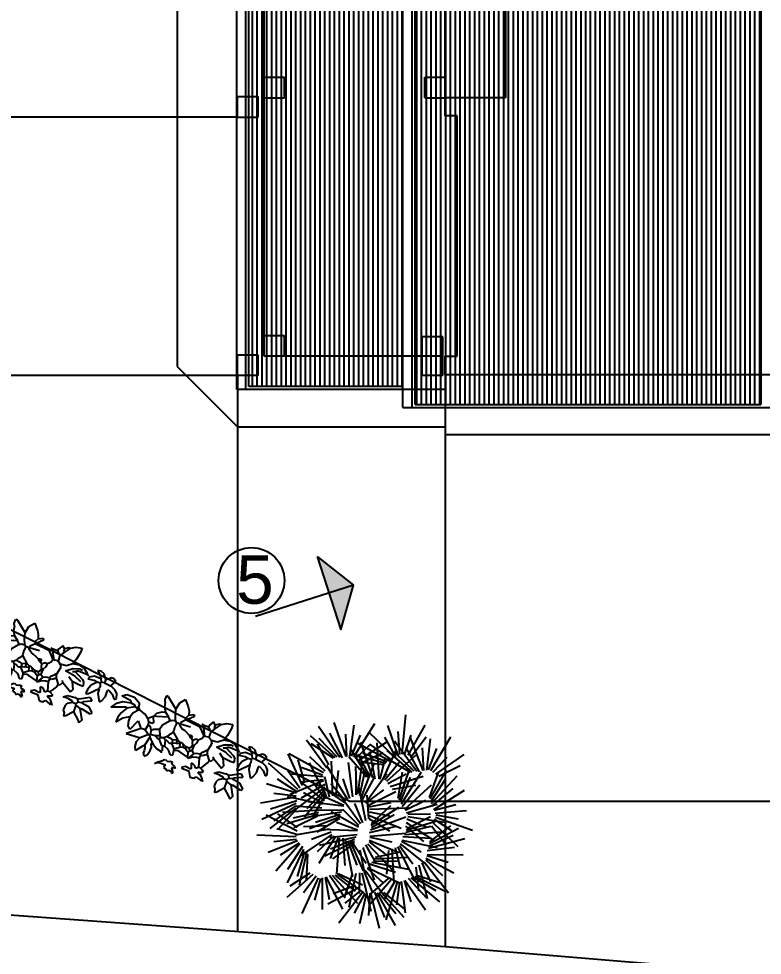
# Model space of a CAD drawing. Extents: x 4528.4 to 4562.1, y -3722.5 to -3696.6.
# Drawn here: x 4539.82 to 4545.98, y -3717.62 to -3709.87 of the extents above; entities that cross this region are included whole.
import ezdxf

# ---------------------------------------------------------------- set-up
doc = ezdxf.new("R2010")
doc.units = 0
doc.layers.get('0').update_dxf_attribs({"true_color": 0xffffff})
for name, color, linetype, true_color in [('alberi', 74, 'Continuous', 0x4c9900), ('copertura', 8, 'Continuous', 0x808080), ('copertura_pianta', 1, 'Continuous', 0xff0000), ('coppi', 191, 'Continuous', 0xbf7fff), ('costruz', 205, 'Continuous', 0x854c99), ('costruz_aree', 40, 'Continuous', 0xffbf00), ('costruz_piante', 4, 'Continuous', 0x00ffff), ('infissi', 83, 'Continuous', 0x7fcc66), ('intestaz', 7, 'Continuous', 0xffffff), ('muro_trat', 30, 'Continuous', 0xff7f00), ('planim', 1, 'Continuous', 0xff0000), ('retini', 9, 'Continuous', 0xc0c0c0), ('retino', 4, 'Continuous', 0x00ffff), ('verde', 82, 'Continuous', 0x33cc00)]:
    doc.layers.add(name, color=color, linetype=linetype, true_color=true_color)
doc.styles.add('textstyle15', font='')
doc.styles.get('textstyle15').set_extended_font_data('Arial')
pattern_1 = [(270, (0, 0), (0.08, 0), [])]

# ---------------------------------------------------------------- blocks, each defined once
blk = doc.blocks.new('siepe')
at = {"layer": 'alberi'}
for p, q in [((-0.397, 0.423), (-0.337, 0.516)), ((-0.337, 0.516), (-0.241, 0.427)), ((0.383, 0.416), (0.45, 0.468)), ((0.45, 0.468), (0.549, 0.501)), ((0.549, 0.501), (0.56, 0.427)), ((-0.646, 0.431), (-0.615, 0.431)), ((-0.644, 0.405), (-0.646, 0.431)), ((-0.637, 0.36), (-0.644, 0.405)), ((-0.615, 0.323), (-0.637, 0.36)), ((-0.615, 0.431), (-0.423, 0.308)), ((-0.615, 0.323), (-0.592, 0.246)), ((-0.407, 0.3), (-0.397, 0.423)), ((-0.241, 0.427), (-0.199, 0.372)), ((-0.199, 0.372), (-0.169, 0.308)), ((-0.169, 0.308), (-0.1, 0.354)), ((-0.077, 0.331), (-0.169, 0.215)), ((-0.1, 0.354), (-0.077, 0.331)), ((0.246, 0.392), (0.208, 0.308)), ((0.292, 0.361), (0.246, 0.392)), ((0.292, 0.361), (0.354, 0.415)), ((0.292, 0.361), (0.3, 0.308)), ((0.315, 0.292), (0.383, 0.416)), ((0.354, 0.415), (0.384, 0.415)), ((0.56, 0.427), (0.553, 0.294)), ((-1.106, 0.161), (-1.241, 0.143)), ((-0.989, 0.112), (-1.106, 0.161)), ((-0.658, 0.098), (-0.591, 0.157)), ((-0.592, 0.246), (-0.538, 0.177)), ((-0.591, 0.157), (-0.538, 0.177)), ((-0.538, 0.177), (-0.461, 0.131)), ((-0.423, 0.308), (-0.407, 0.3)), ((-0.369, 0.209), (-0.407, 0.3)), ((-0.323, 0.123), (-0.369, 0.209)), ((-0.177, 0.215), (-0.238, 0.131)), ((-0.169, 0.308), (-0.192, 0.246)), ((-0.192, 0.246), (-0.177, 0.215)), ((-0.177, 0.215), (-0.169, 0.215)), ((-0.169, 0.215), (-0.161, 0.215)), ((0.088, 0.215), (-0.161, 0.215)), ((0.208, 0.115), (0.088, 0.215)), ((0.115, 0.269), (0.092, 0.277)), ((0.208, 0.277), (0.115, 0.269)), ((0.115, 0.269), (0.221, 0.111)), ((0.208, 0.308), (0.208, 0.277)), ((0.208, 0.277), (0.277, 0.223)), ((0.315, 0.292), (0.277, 0.223)), ((0.277, 0.223), (0.292, 0.131)), ((0.3, 0.308), (0.315, 0.292)), ((0.53, 0.2), (0.454, 0.123)), ((0.553, 0.294), (0.53, 0.2)), ((0.638, 0.231), (0.53, 0.2)), ((0.53, 0.2), (0.53, 0.208)), ((0.568, 0.132), (0.671, 0.18)), ((0.638, 0.231), (0.733, 0.216)), ((0.671, 0.18), (0.72, 0.175)), ((0.733, 0.216), (0.807, 0.172)), ((0.807, 0.172), (0.83, 0.146)), ((0.942, 0.18), (0.873, 0.126)), ((1.058, 0.188), (0.942, 0.18)), ((1.005, 0.302), (0.95, 0.288)), ((0.95, 0.288), (1.058, 0.203)), ((1.068, 0.287), (1.005, 0.302)), ((1.058, 0.203), (1.058, 0.188)), ((1.058, 0.188), (1.088, 0.142)), ((1.111, 0.242), (1.068, 0.287)), ((1.142, 0.157), (1.088, 0.142)), ((1.135, 0.211), (1.111, 0.242)), ((1.173, 0.242), (1.135, 0.211)), ((1.135, 0.211), (1.142, 0.157)), ((1.142, 0.157), (1.265, 0.157)), ((1.21, 0.28), (1.173, 0.242)), ((1.252, 0.283), (1.21, 0.28)), ((1.296, 0.265), (1.252, 0.283)), ((1.296, 0.265), (1.257, 0.173)), ((1.257, 0.173), (1.265, 0.157)), ((1.354, 0.124), (1.265, 0.157)), ((-1.331, -0.058), (-1.247, 0.019)), ((-1.241, 0.143), (-1.303, 0.09)), ((-1.301, 0.092), (-1.145, 0.092)), ((-1.247, 0.019), (-1.115, 0.061)), ((-1.145, 0.092), (-1.115, 0.061)), ((-1.03, 0.031), (-1.138, -0.054)), ((-1.115, 0.061), (-1.053, 0.054)), ((-1.053, 0.054), (-1.03, 0.031)), ((-1.03, 0.031), (-0.992, 0.031)), ((-1.015, -0.075), (-0.962, 0.002)), ((-0.976, 0.054), (-0.992, 0.031)), ((-0.961, 0), (-0.992, 0.031)), ((-0.989, 0.112), (-0.976, 0.054)), ((-0.927, 0.021), (-0.978, 0.056)), ((-0.922, 0.02), (-0.961, 0)), ((-0.834, -0.004), (-0.927, 0.021)), ((-0.684, 0.023), (-0.753, -0.046)), ((-0.684, 0.015), (-0.658, 0.098)), ((-0.684, 0.023), (-0.684, 0.015)), ((-0.684, 0.015), (-0.638, -0.069)), ((-0.638, 0.046), (-0.677, 0.031)), ((-0.461, 0.123), (-0.638, 0.046)), ((-0.407, 0.085), (-0.484, -0.038)), ((-0.461, 0.131), (-0.461, 0.123)), ((-0.461, 0.123), (-0.407, 0.085)), ((-0.407, 0.085), (-0.376, 0.113)), ((-0.376, 0.113), (-0.323, 0.123)), ((-0.323, 0.123), (-0.292, 0.092)), ((-0.277, 0.108), (-0.292, 0.092)), ((-0.292, 0.092), (-0.292, 0.015)), ((-0.292, 0.015), (-0.277, -0.038)), ((-0.238, 0.108), (-0.277, 0.108)), ((-0.238, 0.131), (-0.231, 0.115)), ((-0.231, 0.115), (-0.238, 0.108)), ((-0.217, 0.083), (-0.238, 0.108)), ((-0.231, 0.115), (-0.061, 0.146)), ((-0.164, 0.053), (-0.217, 0.083)), ((-0.108, 0.046), (-0.164, 0.053)), ((-0.108, 0.046), (-0.023, 0.015)), ((-0.023, 0.015), (0.015, 0.031)), ((-0.023, 0.015), (0.023, -0.015)), ((0.015, 0.031), (0.046, 0.015)), ((0.046, 0.015), (0.038, -0.015)), ((0.115, 0.008), (0.069, -0.038)), ((0.154, 0.008), (0.115, 0.008)), ((0.192, 0.054), (0.154, 0.008)), ((0.154, 0.008), (0.154, -0.05)), ((0.2, 0.061), (0.192, 0.054)), ((0.208, 0.108), (0.2, 0.061)), ((0.208, 0.108), (0.208, 0.115)), ((0.292, 0.131), (0.221, 0.111)), ((0.346, 0.1), (0.292, 0.131)), ((0.454, 0.123), (0.346, 0.1)), ((0.346, 0.1), (0.384, 0.054)), ((0.369, -0.069), (0.384, 0.054)), ((0.476, 0.04), (0.568, 0.132)), ((0.654, 0.031), (0.476, 0.04)), ((0.63, 0.1), (0.584, 0.077)), ((0.646, 0.123), (0.63, 0.1)), ((0.63, 0.1), (0.692, 0.077)), ((0.669, 0.131), (0.646, 0.123)), ((0.785, -0.009), (0.654, 0.031)), ((0.83, 0.146), (0.669, 0.131)), ((0.692, 0.077), (0.792, 0.038)), ((0.792, 0.038), (0.838, 0)), ((0.83, 0.146), (0.853, 0.138)), ((0.853, -0.054), (0.838, 0)), ((0.873, 0.126), (0.873, 0.088)), ((0.97, 0.113), (0.873, 0.088)), ((0.963, 0.021), (0.941, -0.068)), ((1.027, 0.111), (0.963, 0.021)), ((1.027, 0.111), (0.97, 0.113)), ((1.104, 0.027), (0.988, -0.127)), ((1.081, 0.119), (1.027, 0.111)), ((1.088, 0.142), (1.081, 0.119)), ((1.081, 0.119), (1.104, 0.065)), ((1.104, 0.065), (1.096, 0.042)), ((1.096, 0.042), (1.104, 0.027)), ((1.104, 0.027), (1.118, -0.046)), ((1.257, 0.08), (1.242, 0.065)), ((1.259, -0.038), (1.242, 0.065)), ((1.257, 0.08), (1.34, 0.047)), ((1.34, 0.047), (1.411, -0.02)), ((1.404, 0.084), (1.354, 0.124)), ((1.434, 0.011), (1.404, 0.084)), ((1.411, -0.02), (1.434, 0.011)), ((-1.153, -0.038), (-1.382, -0.157)), ((-1.33, -0.054), (-1.382, -0.157)), ((-1.138, -0.054), (-1.19, -0.164)), ((-1.138, -0.054), (-1.153, -0.038)), ((-1.129, -0.223), (-1.027, -0.152)), ((-1.027, -0.152), (-1.015, -0.075)), ((-1.027, -0.152), (-1.021, -0.229)), ((-0.935, -0.339), (-0.876, -0.154)), ((-0.876, -0.154), (-0.792, -0.238)), ((-0.792, -0.023), (-0.834, -0.004)), ((-0.753, -0.046), (-0.792, -0.023)), ((-0.753, -0.046), (-0.715, -0.092)), ((-0.653, -0.092), (-0.715, -0.092)), ((-0.715, -0.092), (-0.7, -0.138)), ((-0.7, -0.138), (-0.707, -0.238)), ((-0.672, -0.143), (-0.7, -0.138)), ((-0.64, -0.165), (-0.672, -0.143)), ((-0.638, -0.069), (-0.653, -0.092)), ((-0.5, -0.123), (-0.584, -0.169)), ((-0.484, -0.038), (-0.5, -0.123)), ((-0.5, -0.123), (-0.446, -0.215)), ((-0.315, -0.131), (-0.331, -0.169)), ((-0.3, -0.108), (-0.315, -0.131)), ((-0.277, -0.054), (-0.3, -0.108)), ((-0.277, -0.038), (-0.277, -0.054)), ((-0.277, -0.054), (-0.154, -0.138)), ((-0.161, -0.146), (-0.223, -0.184)), ((-0.154, -0.138), (-0.161, -0.146)), ((-0.161, -0.146), (-0.154, -0.184)), ((-0.154, -0.138), (-0.108, -0.154)), ((-0.108, -0.154), (-0.092, -0.177)), ((-0.108, -0.154), (-0.077, -0.154)), ((-0.077, -0.154), (-0.092, -0.177)), ((-0.077, -0.154), (-0.046, -0.161)), ((0.023, -0.015), (0.038, -0.015)), ((0.038, -0.015), (0.069, -0.038)), ((0.069, -0.038), (0.085, -0.077)), ((0.1, -0.154), (0.077, -0.177)), ((0.085, -0.077), (0.108, -0.108)), ((0.108, -0.108), (0.1, -0.154)), ((0.108, -0.108), (0.131, -0.108)), ((0.154, -0.05), (0.131, -0.108)), ((0.131, -0.108), (0.138, -0.192)), ((0.3, -0.146), (0.284, -0.184)), ((0.3, -0.138), (0.3, -0.146)), ((0.315, -0.138), (0.3, -0.146)), ((0.346, -0.1), (0.315, -0.138)), ((0.369, -0.069), (0.346, -0.092)), ((0.346, -0.092), (0.346, -0.1)), ((0.392, -0.138), (0.354, -0.177)), ((0.369, -0.069), (0.369, -0.092)), ((0.369, -0.092), (0.392, -0.138)), ((0.392, -0.138), (0.469, -0.215)), ((0.523, -0.154), (0.5, -0.123)), ((0.523, -0.154), (0.5, -0.215)), ((0.523, -0.154), (0.707, -0.231)), ((0.653, -0.069), (0.569, -0.023)), ((0.653, -0.069), (0.661, -0.061)), ((0.653, -0.069), (0.723, -0.184)), ((0.661, -0.061), (0.784, -0.061)), ((0.784, -0.061), (0.853, -0.054)), ((0.941, -0.068), (0.942, -0.135)), ((0.942, -0.135), (0.958, -0.15)), ((0.958, -0.15), (0.95, -0.158)), ((0.988, -0.127), (0.958, -0.15)), ((1.118, -0.046), (1.204, -0.166)), ((1.204, -0.166), (1.234, -0.127)), ((1.234, -0.127), (1.259, -0.038)), ((-1.19, -0.164), (-1.207, -0.252)), ((-1.207, -0.252), (-1.202, -0.335)), ((-1.202, -0.335), (-1.129, -0.223)), ((-1.021, -0.229), (-0.993, -0.305)), ((-0.993, -0.305), (-0.943, -0.341)), ((-0.776, -0.246), (-0.962, -0.432)), ((-0.792, -0.238), (-0.776, -0.246)), ((-0.707, -0.238), (-0.776, -0.246)), ((-0.623, -0.277), (-0.73, -0.4)), ((-0.707, -0.238), (-0.623, -0.277)), ((-0.615, -0.2), (-0.64, -0.165)), ((-0.623, -0.277), (-0.607, -0.277)), ((-0.584, -0.169), (-0.615, -0.2)), ((-0.615, -0.2), (-0.6, -0.269)), ((-0.6, -0.269), (-0.607, -0.277)), ((-0.607, -0.277), (-0.584, -0.308)), ((-0.507, -0.246), (-0.6, -0.269)), ((-0.584, -0.308), (-0.6, -0.461)), ((-0.584, -0.308), (-0.507, -0.369)), ((-0.446, -0.215), (-0.507, -0.246)), ((-0.507, -0.246), (-0.454, -0.269)), ((-0.454, -0.269), (-0.438, -0.269)), ((-0.446, -0.215), (-0.423, -0.238)), ((-0.423, -0.238), (-0.438, -0.269)), ((-0.438, -0.269), (-0.346, -0.346)), ((-0.369, -0.215), (-0.423, -0.238)), ((-0.331, -0.169), (-0.369, -0.215)), ((-0.369, -0.215), (-0.331, -0.246)), ((-0.331, -0.169), (-0.261, -0.169)), ((-0.308, -0.231), (-0.331, -0.246)), ((-0.331, -0.246), (-0.3, -0.331)), ((-0.246, -0.254), (-0.308, -0.231)), ((-0.261, -0.169), (-0.223, -0.184)), ((-0.208, -0.238), (-0.246, -0.254)), ((-0.223, -0.184), (-0.215, -0.223)), ((-0.215, -0.223), (-0.208, -0.238)), ((-0.146, -0.2), (-0.208, -0.238)), ((-0.208, -0.238), (-0.208, -0.246)), ((-0.208, -0.246), (-0.138, -0.308)), ((-0.154, -0.184), (-0.146, -0.2)), ((-0.138, -0.208), (-0.146, -0.2)), ((-0.092, -0.177), (-0.138, -0.208)), ((-0.069, -0.238), (-0.138, -0.308)), ((-0.138, -0.308), (-0.131, -0.331)), ((-0.066, -0.303), (-0.131, -0.329)), ((-0.092, -0.177), (-0.092, -0.184)), ((-0.092, -0.184), (-0.069, -0.238)), ((-0.015, -0.208), (-0.069, -0.238)), ((-0.031, -0.3), (-0.066, -0.303)), ((-0.046, -0.161), (0.031, -0.184)), ((-0.046, -0.161), (-0.015, -0.208)), ((0.123, -0.323), (-0.031, -0.3)), ((-0.015, -0.208), (0.023, -0.208)), ((0.031, -0.184), (0.023, -0.208)), ((0.023, -0.208), (0.069, -0.238)), ((0.077, -0.177), (0.031, -0.184)), ((0.069, -0.238), (0.092, -0.246)), ((0.077, -0.177), (0.108, -0.223)), ((0.108, -0.223), (0.092, -0.246)), ((0.092, -0.246), (0.123, -0.323)), ((0.138, -0.192), (0.108, -0.223)), ((0.138, -0.192), (0.185, -0.223)), ((0.185, -0.231), (0.138, -0.331)), ((0.138, -0.331), (0.2, -0.279)), ((0.231, -0.2), (0.185, -0.231)), ((0.185, -0.223), (0.185, -0.231)), ((0.2, -0.279), (0.257, -0.253)), ((0.284, -0.184), (0.231, -0.2)), ((0.257, -0.253), (0.3, -0.246)), ((0.284, -0.184), (0.3, -0.192)), ((0.331, -0.192), (0.3, -0.192)), ((0.3, -0.192), (0.3, -0.246)), ((0.3, -0.246), (0.361, -0.392)), ((0.354, -0.177), (0.331, -0.192)), ((0.429, -0.336), (0.463, -0.259)), ((0.463, -0.259), (0.469, -0.215)), ((0.5, -0.215), (0.469, -0.215)), ((0.638, -0.361), (0.694, -0.305)), ((0.694, -0.305), (0.815, -0.284)), ((0.707, -0.231), (0.723, -0.184)), ((0.869, -0.284), (0.815, -0.284)), ((0.869, -0.277), (0.876, -0.277)), ((0.869, -0.277), (0.869, -0.284)), ((0.876, -0.277), (0.869, -0.284)), ((0.869, -0.284), (0.869, -0.292)), ((0.869, -0.292), (0.892, -0.331)), ((0.876, -0.277), (0.884, -0.277)), ((1.038, -0.169), (0.884, -0.277)), ((0.953, -0.308), (0.892, -0.331)), ((0.969, -0.284), (0.953, -0.308)), ((0.953, -0.308), (1.084, -0.315)), ((1.092, -0.208), (0.969, -0.284)), ((1.038, -0.169), (1.092, -0.208)), ((-0.962, -0.432), (-0.738, -0.392)), ((-0.747, -0.473), (-0.73, -0.4)), ((-0.738, -0.392), (-0.73, -0.4)), ((-0.6, -0.461), (-0.607, -0.477)), ((-0.6, -0.461), (-0.576, -0.502)), ((-0.507, -0.369), (-0.507, -0.377)), ((-0.507, -0.369), (-0.471, -0.395)), ((-0.507, -0.407), (-0.507, -0.377)), ((-0.487, -0.444), (-0.507, -0.407)), ((-0.478, -0.505), (-0.487, -0.444)), ((-0.471, -0.395), (-0.391, -0.427)), ((-0.391, -0.427), (-0.308, -0.438)), ((-0.346, -0.346), (-0.331, -0.346)), ((-0.3, -0.331), (-0.331, -0.346)), ((-0.331, -0.346), (-0.315, -0.384)), ((-0.315, -0.384), (-0.3, -0.415)), ((-0.315, -0.438), (-0.308, -0.438)), ((-0.3, -0.415), (-0.308, -0.438)), ((-0.308, -0.438), (-0.3, -0.454)), ((-0.222, -0.354), (-0.3, -0.331)), ((-0.19, -0.374), (-0.222, -0.354)), ((-0.154, -0.415), (-0.19, -0.374)), ((-0.131, -0.423), (-0.154, -0.415)), ((-0.131, -0.331), (-0.115, -0.407)), ((-0.115, -0.407), (-0.131, -0.423)), ((0.123, -0.323), (0.138, -0.331)), ((0.26, -0.381), (0.223, -0.384)), ((0.223, -0.384), (0.261, -0.461)), ((0.261, -0.461), (0.254, -0.477)), ((0.295, -0.395), (0.26, -0.381)), ((0.323, -0.431), (0.295, -0.395)), ((0.361, -0.392), (0.323, -0.431)), ((0.4, -0.384), (0.361, -0.392)), ((0.392, -0.461), (0.428, -0.447)), ((0.423, -0.484), (0.392, -0.461)), ((0.4, -0.384), (0.429, -0.336)), ((0.4, -0.384), (0.469, -0.415)), ((0.428, -0.447), (0.455, -0.432)), ((0.455, -0.432), (0.469, -0.415)), ((0.723, -0.346), (0.638, -0.361)), ((0.723, -0.346), (0.8, -0.354)), ((0.746, -0.431), (0.729, -0.483)), ((0.815, -0.377), (0.746, -0.431)), ((0.8, -0.354), (0.815, -0.377)), ((0.869, -0.369), (0.815, -0.377)), ((0.892, -0.331), (0.869, -0.369)), ((0.869, -0.369), (0.884, -0.392)), ((0.884, -0.392), (0.969, -0.407)), ((0.884, -0.392), (0.899, -0.507)), ((1.007, -0.4), (0.969, -0.407)), ((0.969, -0.407), (1.084, -0.569)), ((1.161, -0.415), (1.007, -0.4)), ((1.084, -0.315), (1.176, -0.384)), ((1.176, -0.384), (1.161, -0.415)), ((-0.731, -0.559), (-0.747, -0.473)), ((-0.695, -0.612), (-0.731, -0.559)), ((-0.607, -0.477), (-0.695, -0.612)), ((-0.576, -0.502), (-0.563, -0.552)), ((-0.563, -0.552), (-0.561, -0.584)), ((-0.523, -0.63), (-0.561, -0.584)), ((-0.523, -0.63), (-0.491, -0.582)), ((-0.491, -0.582), (-0.478, -0.505)), ((-0.231, -0.577), (-0.284, -0.623)), ((-0.284, -0.63), (-0.239, -0.612)), ((-0.239, -0.612), (-0.182, -0.604)), ((-0.208, -0.554), (-0.231, -0.577)), ((-0.2, -0.538), (-0.208, -0.546)), ((-0.208, -0.546), (-0.208, -0.554)), ((-0.2, -0.538), (-0.185, -0.523)), ((-0.185, -0.523), (-0.147, -0.533)), ((-0.182, -0.604), (-0.146, -0.6)), ((-0.146, -0.6), (-0.154, -0.646)), ((-0.147, -0.533), (-0.117, -0.523)), ((-0.117, -0.523), (-0.1, -0.507)), ((-0.1, -0.507), (-0.061, -0.507)), ((-0.061, -0.507), (-0.061, -0.546)), ((-0.061, -0.546), (0, -0.554)), ((0.015, -0.577), (-0.031, -0.6)), ((-0.031, -0.6), (0.023, -0.661)), ((0, -0.554), (0.015, -0.577)), ((0.031, -0.584), (0.015, -0.577)), ((0.161, -0.477), (0.115, -0.515)), ((0.115, -0.515), (0.123, -0.53)), ((0.254, -0.523), (0.123, -0.53)), ((0.254, -0.477), (0.161, -0.477)), ((0.315, -0.6), (0.254, -0.523)), ((0.377, -0.592), (0.315, -0.6)), ((0.377, -0.569), (0.4, -0.546)), ((0.377, -0.592), (0.377, -0.569)), ((0.4, -0.546), (0.442, -0.56)), ((0.438, -0.487), (0.423, -0.484)), ((0.469, -0.503), (0.438, -0.487)), ((0.442, -0.56), (0.487, -0.564)), ((0.504, -0.535), (0.469, -0.503)), ((0.487, -0.564), (0.523, -0.561)), ((0.523, -0.561), (0.504, -0.535)), ((0.523, -0.561), (0.53, -0.569)), ((0.729, -0.483), (0.733, -0.549)), ((0.733, -0.549), (0.769, -0.592)), ((0.769, -0.592), (0.784, -0.638)), ((0.899, -0.507), (0.807, -0.63)), ((0.899, -0.507), (1.022, -0.592)), ((1.022, -0.592), (1.061, -0.63)), ((1.084, -0.569), (1.061, -0.63)), ((-0.284, -0.63), (-0.315, -0.669)), ((-0.284, -0.623), (-0.284, -0.63)), ((-0.154, -0.646), (-0.154, -0.653)), ((-0.154, -0.653), (-0.1, -0.661)), ((-0.1, -0.661), (-0.085, -0.684)), ((-0.085, -0.684), (-0.07, -0.662)), ((-0.07, -0.662), (-0.043, -0.654)), ((-0.043, -0.654), (-0.012, -0.659)), ((-0.012, -0.659), (0.008, -0.684)), ((0.023, -0.661), (0.008, -0.684)), ((0.807, -0.63), (0.784, -0.638))]:
    blk.add_line(p, q, dxfattribs=at)
for centre, start, end in [((0.088, 0.215), 49.844, 89.647), ((-0.989, 0.112), 12.8043, 67.5333)]:
    blk.add_arc(centre, 0.000000961, start, end, dxfattribs=at)
blk = doc.blocks.new('SAGOMA ESIST')
at = {"layer": 'coppi'}
h = blk.add_hatch(dxfattribs=at)
h.set_pattern_fill('001', color=256, scale=0.08, angle=270, style=0, pattern_type=0)
h.set_pattern_definition(pattern_1)
h.paths.add_polyline_path([(-16.965, 11), (-22.69, 11), (-22.69, 10.325), (-22.4, 10.325), (-22.4, 9.14), (-22.69, 9.14), (-22.69, -0.45), (-16.965, -0.45)], flags=0)
h.paths.add_polyline_path([(-22.4, 10.295), (-22.69, 10.295), (-22.69, 9.17), (-22.4, 9.17)], flags=0)
h.paths.add_polyline_path([(-22.4, 10.325), (-22.69, 10.325), (-22.69, 10.295), (-22.4, 10.295)], flags=0)
h.paths.add_polyline_path([(-22.4, 9.17), (-22.69, 9.17), (-22.69, 9.14), (-22.4, 9.14)], flags=0)
h = blk.add_hatch(dxfattribs=at)
h.set_pattern_fill('001', color=256, scale=0.08, angle=270, style=0, pattern_type=0)
h.set_pattern_definition(pattern_1)
h.paths.add_polyline_path([(-25.44, 0.35), (-22.89, 0.35), (-22.89, 9.01), (-25.44, 9.01)], flags=0)
h = blk.add_hatch(dxfattribs=at)
h.set_pattern_fill('001', color=256, scale=0.08, angle=270, style=0, pattern_type=0)
h.set_pattern_definition(pattern_1)
h.paths.add_polyline_path([(-22.89, 0.35), (-25.19, 0.35), (-25.44, 0.35), (-25.44, -0.15), (-22.89, -0.15)], flags=0)
at = {"layer": 'copertura'}
for p, q in [((-25.64, -0.2), (-25.64, 9.06)), ((-25.49, -0.2), (-25.49, 9.06)), ((-22.89, -0.2), (-25.64, -0.2)), ((-22.19, -0.2), (-22.89, -0.2))]:
    blk.add_line(p, q, dxfattribs=at)
at = {"layer": 'copertura_pianta'}
for p, q in [((-22.89, -0.5), (-22.89, 11.05)), ((-22.74, -0.5), (-22.74, 11.05)), ((-22.89, -0.5), (-10.94, -0.5))]:
    blk.add_line(p, q, dxfattribs=at)
at = {"layer": 'muro_trat'}
for p, q in [((-21.19, 10.2), (-21.19, 4.63)), ((-22.19, 4.63), (-22.19, 9.17)), ((-25.19, 0.35), (-25.19, 8.91)), ((-25.19, 4.97), (-24.85, 4.97)), ((-24.85, 4.63), (-24.85, 4.97)), ((-22.53, 4.63), (-22.53, 4.97)), ((-22.53, 4.97), (-22.19, 4.97)), ((-25.19, 4.63), (-24.85, 4.63)), ((-22.53, 4.63), (-22.19, 4.63)), ((-21.19, 4.63), (-22.19, 4.63)), ((-22.19, 4.33), (-22.19, 4.63)), ((-21.99, 4.33), (-22.19, 4.33)), ((-21.99, 0.35), (-21.99, 4.33)), ((-24.85, 0.69), (-25.19, 0.69)), ((-24.85, 0.35), (-24.85, 0.69)), ((-22.57, 0.35), (-22.57, 0.67)), ((-22.23, 0.67), (-22.57, 0.67)), ((-22.23, 0.35), (-22.23, 0.67)), ((-22.23, 0.35), (-25.19, 0.35)), ((-22.19, 0.35), (-21.99, 0.35)), ((-22.19, 0.05), (-22.19, 0.35)), ((-22.19, 0.05), (-11.64, 0.05))]:
    blk.add_line(p, q, dxfattribs=at)
at = {"layer": 'retini'}
for p, q in [((-22.69, -0.45), (-22.69, 11)), ((-16.965, 11), (-16.965, -0.45)), ((-22.69, -0.45), (-16.965, -0.45))]:
    blk.add_line(p, q, dxfattribs=at)
at = {"layer": 'retino'}
for p, q in [((-25.44, -0.15), (-25.44, 9.01)), ((-22.89, -0.15), (-25.44, -0.15))]:
    blk.add_line(p, q, dxfattribs=at)
blk = doc.blocks.new('albero033')
for p, q in [((0.161, 0.764), (0.14, 1.212)), ((-0.383, 0.744), (-0.681, 1.08)), ((-0.339, 0.758), (-0.446, 1.102)), ((-0.295, 0.761), (-0.225, 1.169)), ((-0.222, 0.764), (-0.04, 1.154)), ((0.093, 0.752), (-0.087, 1.105)), ((0.204, 0.746), (0.337, 1.082)), ((-0.358, 0.758), (-0.499, 0.977)), ((-0.305, 0.762), (-0.337, 1.016)), ((-0.251, 0.755), (-0.155, 1.055)), ((-0.192, 0.773), (-0.024, 1.017)), ((-0.168, 0.768), (0.065, 1.064)), ((-0.148, 0.767), (0.077, 0.971)), ((0.051, 0.748), (-0.104, 0.972)), ((0.134, 0.755), (0.068, 0.985)), ((0.189, 0.759), (0.217, 1.017)), ((0.24, 0.722), (0.551, 0.995)), ((-0.398, 0.72), (-0.595, 0.858)), ((-0.212, 0.457), (-0.297, 0.862)), ((-0.145, 0.487), (-0.12, 0.917)), ((-0.096, 0.51), (0.011, 0.871)), ((0.233, 0.728), (0.368, 0.946)), ((0.27, 0.689), (0.534, 0.862)), ((0.299, 0.678), (0.686, 0.867)), ((0.591, 0.571), (0.853, 0.868)), ((-0.429, 0.692), (-0.79, 0.853)), ((-0.572, 0.452), (-0.79, 0.844)), ((-0.525, 0.455), (-0.556, 0.815)), ((-0.482, 0.449), (-0.325, 0.832)), ((-0.41, 0.436), (-0.148, 0.778)), ((-0.169, 0.468), (-0.19, 0.782)), ((-0.12, 0.506), (-0.055, 0.795)), ((-0.078, 0.517), (0.057, 0.789)), ((0.07, 0.386), (0.14, 0.775)), ((0.327, 0.666), (0.611, 0.75)), ((0.573, 0.608), (0.723, 0.835)), ((-0.627, 0.411), (-0.945, 0.646)), ((-0.459, 0.664), (-0.72, 0.739)), ((-0.544, 0.46), (-0.634, 0.704)), ((-0.491, 0.452), (-0.467, 0.707)), ((-0.251, 0.438), (-0.478, 0.718)), ((-0.44, 0.434), (-0.281, 0.706)), ((-0.356, 0.428), (-0.065, 0.666)), ((-0.221, 0.454), (-0.345, 0.679)), ((-0.121, 0.243), (-0.059, 0.668)), ((0.035, 0.408), (0.046, 0.68)), ((0.132, 0.354), (0.386, 0.724)), ((0.343, 0.646), (0.71, 0.73)), ((0.358, 0.634), (0.661, 0.65)), ((0.61, 0.534), (0.799, 0.68)), ((0.628, 0.512), (1.037, 0.696)), ((-0.742, 0.318), (-0.996, 0.597)), ((-0.738, 0.337), (-0.902, 0.593)), ((-0.592, 0.432), (-0.754, 0.608)), ((-0.287, 0.409), (-0.688, 0.611)), ((-0.27, 0.431), (-0.481, 0.583)), ((-0.379, 0.439), (-0.162, 0.641)), ((-0.337, 0.423), (-0.073, 0.573)), ((-0.19, 0.219), (-0.24, 0.63)), ((-0.147, 0.226), (-0.14, 0.54)), ((-0.095, 0.26), (-0.004, 0.542)), ((-0.07, 0.261), (0.068, 0.612)), ((0.105, 0.363), (0.191, 0.587)), ((0.634, 0.484), (0.884, 0.553)), ((-0.748, 0.265), (-1.103, 0.508)), ((-0.752, 0.295), (-0.965, 0.501)), ((-0.663, 0.389), (-0.902, 0.52)), ((-0.293, 0.381), (-0.526, 0.436)), ((-0.231, 0.203), (-0.433, 0.502)), ((-0.2, 0.216), (-0.303, 0.451)), ((-0.052, 0.266), (0.106, 0.526)), ((0.092, 0.062), (0.074, 0.476)), ((0.151, 0.333), (0.33, 0.522)), ((0.155, 0.314), (0.464, 0.502)), ((0.163, 0.081), (0.258, 0.501)), ((0.215, 0.095), (0.379, 0.434)), ((0.621, 0.432), (0.874, 0.386)), ((0.627, 0.466), (0.988, 0.465)), ((-0.757, 0.192), (-1.148, 0.328)), ((-0.744, 0.234), (-1.024, 0.378)), ((-0.31, 0.344), (-0.706, 0.36)), ((-0.27, 0.177), (-0.652, 0.413)), ((-0.25, 0.198), (-0.447, 0.367)), ((0.05, 0.049), (-0.128, 0.363)), ((0.137, 0.066), (0.166, 0.379)), ((0.167, 0.282), (0.407, 0.374)), ((0.19, 0.096), (0.302, 0.37)), ((0.234, 0.099), (0.411, 0.346)), ((0.599, 0.383), (0.856, 0.201)), ((0.599, 0.352), (0.917, 0.062)), ((0.618, 0.422), (0.986, 0.234)), ((0.715, 0.083), (0.809, 0.338)), ((0.741, 0.051), (0.928, 0.4)), ((-0.328, 0.306), (-0.599, 0.28)), ((-0.278, 0.15), (-0.505, 0.225)), ((0.01, 0.027), (-0.353, 0.291)), ((0.031, 0.046), (-0.153, 0.229)), ((0.083, 0.06), (-0.003, 0.302)), ((0.17, 0.272), (0.582, 0.303)), ((0.174, 0.229), (0.488, 0.207)), ((0.579, 0.281), (0.706, 0.005)), ((0.586, 0.299), (0.799, -0.011)), ((0.598, 0.321), (0.781, 0.088)), ((0.79, 0.002), (1.146, 0.275)), ((-0.761, 0.148), (-1.118, 0.099)), ((-0.759, 0.182), (-1.015, 0.193)), ((-0.764, 0.129), (-1.003, 0.026)), ((-0.523, -0.06), (-0.844, 0.136)), ((-0.524, -0.041), (-0.753, 0.159)), ((-0.298, 0.114), (-0.691, 0.165)), ((0.19, 0.202), (0.612, 0.12)), ((0.206, 0.175), (0.483, 0.071)), ((0.206, 0.151), (0.549, -0.004)), ((0.21, 0.132), (0.462, -0.038)), ((0.577, 0.08), (0.965, 0.159)), ((0.585, 0.121), (0.842, 0.211)), ((0.767, 0.019), (0.918, 0.205)), ((-0.755, 0.102), (-1.135, -0.137)), ((-0.711, 0.049), (-0.929, -0.281)), ((-0.513, -0.113), (-0.922, 0.022)), ((-0.707, -0.307), (-0.913, 0.071)), ((-0.734, 0.083), (-0.901, -0.088)), ((-0.688, 0.014), (-0.805, -0.231)), ((-0.696, -0.278), (-0.793, 0.002)), ((-0.525, -0.085), (-0.787, 0.053)), ((-0.677, -0.262), (-0.777, 0.101)), ((-0.327, 0.056), (-0.7, 0.004)), ((-0.665, -0.247), (-0.695, 0.055)), ((-0.286, 0.021), (-0.687, -0.134)), ((-0.341, 0.07), (-0.644, 0.079)), ((-0.313, 0.035), (-0.603, -0.025)), ((-0.319, 0.078), (-0.591, 0.076)), ((-0.258, 0.007), (-0.535, -0.142)), ((-0.023, -0.034), (-0.411, 0.046)), ((0, 0), (-0.221, 0.092)), ((0.28, 0.002), (0.654, -0.128)), ((0.307, 0.033), (0.574, -0.02)), ((0.569, 0.04), (0.808, 0.042)), ((0.57, 0.011), (1.008, -0.089)), ((0.8, -0.043), (1.152, 0.039)), ((0.802, -0.024), (1.03, 0.1)), ((-0.748, -0.368), (-1.035, -0.069)), ((-0.717, -0.336), (-0.901, -0.081)), ((-0.501, -0.142), (-0.81, -0.081)), ((-0.231, -0.028), (-0.564, -0.273)), ((-0.224, -0.034), (-0.378, -0.24)), ((-0.197, -0.055), (-0.358, -0.378)), ((-0.047, -0.068), (-0.318, -0.05)), ((-0.183, -0.069), (-0.233, -0.324)), ((0.007, -0.097), (-0.2, -0.319)), ((0.026, -0.096), (-0.18, -0.411)), ((-0.155, -0.076), (-0.173, -0.525)), ((-0.128, -0.07), (-0.081, -0.305)), ((0.051, -0.099), (-0.095, -0.357)), ((-0.086, -0.07), (0.062, -0.437)), ((0.08, -0.088), (-0.068, -0.492)), ((-0.045, -0.07), (0.091, -0.306)), ((0.108, -0.077), (0.038, -0.384)), ((0.152, -0.079), (0.118, -0.491)), ((0.162, -0.078), (0.216, -0.329)), ((0.196, -0.071), (0.333, -0.405)), ((0.215, -0.07), (0.374, -0.276)), ((0.239, -0.054), (0.565, -0.363)), ((0.252, -0.029), (0.46, -0.149)), ((0.45, -0.099), (0.529, -0.522)), ((0.469, -0.074), (0.565, -0.374)), ((0.508, -0.054), (0.688, -0.427)), ((0.516, -0.048), (0.69, -0.237)), ((0.542, -0.025), (0.83, -0.243)), ((0.558, -0.014), (0.8, -0.111)), ((0.635, -0.289), (0.814, -0.084)), ((0.648, -0.328), (0.947, -0.069)), ((0.801, -0.088), (1.202, -0.187)), ((0.802, -0.078), (1.058, -0.064)), ((-0.502, -0.186), (-0.915, -0.164)), ((-0.501, -0.196), (-0.75, -0.257)), ((0.392, -0.144), (0.327, -0.44)), ((0.409, -0.133), (0.391, -0.509)), ((0.432, -0.123), (0.437, -0.419)), ((0.791, -0.131), (1.083, -0.248)), ((0.798, -0.161), (1.174, -0.37)), ((0.805, -0.191), (1.036, -0.376)), ((-0.771, -0.405), (-1.112, -0.287)), ((-0.754, -0.376), (-0.978, -0.25)), ((-0.58, -0.563), (-0.826, -0.278)), ((-0.493, -0.229), (-0.823, -0.376)), ((-0.475, -0.272), (-0.773, -0.607)), ((-0.575, -0.544), (-0.732, -0.283)), ((-0.491, -0.249), (-0.692, -0.413)), ((-0.449, -0.284), (-0.562, -0.495)), ((-0.417, -0.311), (-0.535, -0.688)), ((0.316, -0.294), (0.587, -0.27)), ((0.662, -0.368), (0.869, -0.248)), ((0.677, -0.392), (1.107, -0.263)), ((0.796, -0.234), (0.982, -0.473)), ((0.798, -0.215), (1.076, -0.468)), ((-0.783, -0.421), (-1.043, -0.404)), ((-0.587, -0.616), (-0.935, -0.363)), ((-0.59, -0.585), (-0.797, -0.374)), ((-0.265, -0.415), (-0.621, -0.536)), ((-0.281, -0.404), (-0.581, -0.452)), ((-0.385, -0.337), (-0.43, -0.606)), ((0.238, -0.425), (0.463, -0.708)), ((0.257, -0.419), (0.466, -0.572)), ((0.275, -0.397), (0.674, -0.602)), ((0.28, -0.369), (0.513, -0.426)), ((0.298, -0.332), (0.693, -0.352)), ((0.679, -0.42), (0.936, -0.385)), ((-0.787, -0.449), (-1.234, -0.489)), ((-0.772, -0.517), (-1.116, -0.711)), ((-0.777, -0.476), (-1.004, -0.552)), ((-0.584, -0.647), (-0.86, -0.495)), ((-0.218, -0.442), (-0.583, -0.669)), ((-0.248, -0.433), (-0.521, -0.546)), ((-0.155, -0.479), (-0.436, -0.783)), ((-0.188, -0.45), (-0.433, -0.649)), ((-0.147, -0.485), (-0.259, -0.716)), ((-0.116, -0.5), (-0.214, -0.848)), ((-0.1, -0.512), (-0.102, -0.771)), ((0.064, -0.503), (-0.073, -0.774)), ((-0.072, -0.513), (-0.005, -0.957)), ((-0.046, -0.502), (0.044, -0.724)), ((0.082, -0.496), (-0.028, -0.857)), ((-0.005, -0.494), (0.21, -0.827)), ((0.036, -0.487), (0.213, -0.693)), ((0.107, -0.493), (0.039, -0.781)), ((0.131, -0.474), (0.103, -0.903)), ((0.156, -0.455), (0.174, -0.769)), ((0.199, -0.445), (0.281, -0.85)), ((0.208, -0.441), (0.33, -0.667)), ((0.631, -0.516), (0.862, -0.73)), ((0.655, -0.479), (0.995, -0.714)), ((0.659, -0.47), (0.904, -0.549)), ((0.67, -0.437), (1.028, -0.485)), ((-0.598, -0.688), (-0.985, -0.542)), ((-0.767, -0.558), (-0.983, -0.723)), ((0.48, -0.641), (0.865, -0.735)), ((0.505, -0.607), (0.775, -0.635)), ((0.598, -0.614), (0.688, -0.904)), ((0.607, -0.597), (0.777, -0.933)), ((0.622, -0.577), (0.773, -0.832)), ((0.627, -0.547), (0.904, -0.876)), ((-0.603, -0.732), (-0.962, -0.772)), ((-0.6, -0.698), (-0.856, -0.681)), ((0.289, -0.749), (0.18, -1.165)), ((0.317, -0.735), (0.276, -1.047)), ((0.361, -0.733), (0.365, -1.147)), ((0.371, -0.731), (0.447, -0.976)), ((0.404, -0.721), (0.571, -1.041)), ((0.423, -0.718), (0.6, -0.909)), ((0.445, -0.7), (0.798, -0.977)), ((0.456, -0.674), (0.673, -0.774)), ((-0.598, -0.778), (-0.984, -1.007)), ((-0.607, -0.751), (-0.849, -0.847)), ((-0.555, -0.833), (-0.783, -1.157)), ((-0.578, -0.798), (-0.75, -0.964)), ((-0.273, -0.769), (-0.601, -0.954)), ((-0.291, -0.761), (-0.577, -0.864)), ((-0.222, -0.786), (-0.538, -1.078)), ((-0.253, -0.783), (-0.501, -0.945)), ((-0.191, -0.789), (-0.394, -1.03)), ((-0.153, -0.811), (-0.373, -1.162)), ((-0.144, -0.815), (-0.211, -1.063)), ((-0.111, -0.825), (-0.142, -1.184)), ((-0.093, -0.833), (-0.046, -1.088)), ((-0.065, -0.829), (0.083, -1.253)), ((-0.042, -0.813), (0.088, -1.014)), ((-0.003, -0.798), (0.27, -1.084)), ((0.218, -0.764), (0.032, -1.005)), ((0.035, -0.783), (0.249, -0.952)), ((0.237, -0.761), (0.061, -1.094)), ((0.262, -0.763), (0.14, -1.033)), ((-0.533, -0.868), (-0.657, -1.11))]:
    blk.add_line(p, q)

msp = doc.modelspace()

# ---------------------------------------------------------------- hatches: boundary and pattern name
at = {"layer": 'intestaz', "true_color": 0xffffff}
h = msp.add_hatch(color=7, dxfattribs=at)
h.paths.add_polyline_path([(4542.4906, -3714.9276), (4542.5956, -3714.5592), (4542.3933, -3714.6241)], flags=0)
h.paths.add_polyline_path([(4542.3933, -3714.6241), (4542.5956, -3714.5592), (4542.2959, -3714.3206)], flags=0)
at = {"layer": 'verde'}
h = msp.add_hatch(dxfattribs=at)
h.set_pattern_fill('AR-SAND', color=256, scale=0.22, style=0)
h.paths.add_polyline_path([(4535.5986, -3712.8238), (4531.486, -3712.8238), (4531.6191, -3716.6958), (4541.6359, -3717.4238), (4541.6359, -3715.8758)], flags=0)
h.paths.add_polyline_path([(4533.0775, -3711.5493), (4531.4607, -3712.0894), (4531.486, -3712.8238), (4535.5986, -3712.8238)], flags=0)
h.paths.add_polyline_path([(4543.3559, -3716.3467), (4542.5674, -3716.3467), (4541.6359, -3715.8758), (4541.6359, -3717.4238), (4543.3559, -3717.5488)], flags=0)
h.paths.add_polyline_path([(4554.9509, -3716.3467), (4543.3559, -3716.3467), (4543.3559, -3717.5488), (4554.9509, -3718.5138)], flags=0)
h.paths.add_polyline_path([(4556.9509, -3716.3467), (4554.9509, -3716.3467), (4554.9509, -3718.5138), (4556.9509, -3718.6802)], flags=0)

# ---------------------------------------------------------------- linework, layer by layer
at = {"layer": 'costruz'}
for p, q in [((4541.6359, -3710.6838), (4541.6359, -3710.5138)), ((4541.6359, -3710.5138), (4541.8059, -3710.5138)), ((4541.8059, -3710.6838), (4541.8059, -3710.5138)), ((4541.6359, -3710.6838), (4530.408, -3710.6838)), ((4541.6359, -3710.6838), (4541.8059, -3710.6838)), ((4541.6359, -3712.8238), (4541.6359, -3712.6538)), ((4541.8059, -3712.6538), (4541.6359, -3712.6538)), ((4541.8059, -3712.8238), (4541.8059, -3712.6538)), ((4543.1659, -3712.8238), (4543.1659, -3712.6638)), ((4543.3359, -3712.6638), (4543.1659, -3712.6638)), ((4543.3359, -3712.8238), (4543.3359, -3712.6638)), ((4541.6359, -3712.8238), (4531.3859, -3712.8238)), ((4541.8059, -3712.8238), (4541.6359, -3712.8238)), ((4541.6359, -3712.8238), (4541.6359, -3717.4238)), ((4543.3359, -3712.8238), (4543.1659, -3712.8238)), ((4543.3559, -3712.8138), (4543.3559, -3717.5488)), ((4542.5674, -3716.3467), (4557.4249, -3716.3467))]:
    msp.add_line(p, q, dxfattribs=at)
at = {"layer": 'costruz_aree'}
msp.add_line((4533.0775, -3711.5493), (4542.5674, -3716.3467), dxfattribs=at)
at = {"layer": 'costruz_piante'}
for p, q in [((4543.8559, -3707.7388), (4543.8559, -3710.5238)), ((4543.8559, -3710.5238), (4543.3559, -3710.5238)), ((4543.3559, -3710.6738), (4543.3559, -3710.5238)), ((4543.4559, -3710.6738), (4543.3559, -3710.6738)), ((4543.4559, -3712.6638), (4543.4559, -3710.6738)), ((4543.3559, -3712.6638), (4543.4559, -3712.6638)), ((4543.3559, -3712.8138), (4543.3559, -3712.6638)), ((4543.3559, -3712.8138), (4548.6309, -3712.8138))]:
    msp.add_line(p, q, dxfattribs=at)
at = {"layer": 'infissi'}
for p, q in [((4541.1359, -3708.7688), (4541.1359, -3712.7488)), ((4541.1359, -3712.7488), (4541.6359, -3713.2488)), ((4541.6359, -3713.2488), (4543.3559, -3713.2488)), ((4543.3559, -3713.2488), (4543.3559, -3713.3138)), ((4548.6309, -3713.3138), (4543.3559, -3713.3138))]:
    msp.add_line(p, q, dxfattribs=at)
at = {"layer": 'intestaz', "color": 7, "true_color": 0xffffff}
for p, q in [((4542.2959, -3714.3206), (4542.5956, -3714.5592)), ((4542.2959, -3714.3206), (4542.4906, -3714.9276)), ((4542.5956, -3714.5592), (4541.7862, -3714.8187)), ((4542.4906, -3714.9276), (4542.5956, -3714.5592))]:
    msp.add_line(p, q, dxfattribs=at)
msp.add_circle((4541.752, -3714.5201), 0.272, dxfattribs=at)
at = {"layer": 'planim'}
for p, q in [((4531.5188, -3716.6885), (4543.3559, -3717.5488)), ((4543.3559, -3717.5488), (4562.0248, -3719.1025))]:
    msp.add_line(p, q, dxfattribs=at)

# ---------------------------------------------------------------- block references
at = {"layer": 'alberi', "xscale": -0.7244159999998487, "yscale": 0.7244160000008151, "zscale": 0.7244159999999998, "rotation": 90}
msp.add_blockref('albero033', (4542.6741, -3716.5263), dxfattribs=at)
at = {"layer": 'infissi', "xscale": 0.5, "yscale": 0.5, "zscale": 0.5}
msp.add_blockref('SAGOMA ESIST', (4554.4509, -3712.8388), dxfattribs=at)
at = {"layer": 'infissi', "xscale": 0.4999999999998847, "yscale": 0.5, "zscale": 0.5, "rotation": 333.1820827415271}
for p in [(4539.9906, -3715.1788), (4541.24, -3715.8105)]:
    msp.add_blockref('siepe', p, dxfattribs=at)

# ---------------------------------------------------------------- texts
at = {"layer": 'intestaz', "color": 7, "true_color": 0xffffff, "insert": (4541.6248, -3714.3123), "char_height": 0.4, "width": 22.756465, "attachment_point": 1, "style": 'textstyle15'}
msp.add_mtext('5', dxfattribs=at)

doc.saveas('drawing.dxf')
